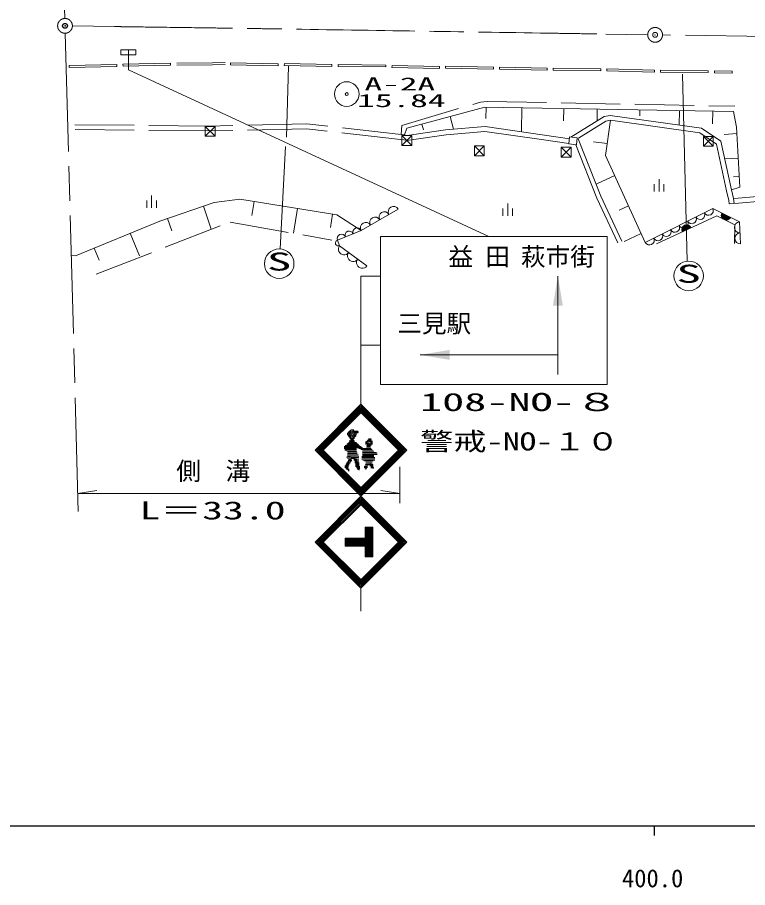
# Model space of a CAD drawing. Units: millimetres, scale not verified. Extents: x 40000 to 680000, y 20000 to 380000.
# Drawn here: x 403333 to 477490, y 198715 to 287032 of the extents above; entities that cross this region are included whole.
import ezdxf
from ezdxf.enums import TextEntityAlignment as Align

# ---------------------------------------------------------------- set-up
doc = ezdxf.new("R2010")
doc.units = ezdxf.units.MM
doc.header["$LTSCALE"] = 1000
doc.header["$PDMODE"] = 32
doc.header["$PDSIZE"] = 500
doc.linetypes.add('CHAIN', pattern=[18.5, 12, -1.5, 3.5, -1.5])
doc.linetypes.add('DASHED', pattern=[7.5, 6, -1.5])
for name, color, linetype, lineweight in [('M-BGD', 7, 'Continuous', 13), ('M-BMK', 2, 'CHAIN', 13), ('M-BMK-ROW', 30, 'Continuous', 13), ('M-BMK-SRVR', 94, 'Continuous', 13), ('M-STR-HTXT', 7, 'Continuous', 13), ('M-STR-STRC', 7, 'Continuous', 13), ('M-TTL-BAND', 7, 'Continuous', 25)]:
    doc.layers.add(name, color=color, linetype=linetype, lineweight=lineweight)
doc.layers.add('M-OTRS', color=6, linetype='Continuous')
doc.styles.add('ＭＳ ゴシック', font='')
doc.styles.get('ＭＳ ゴシック').set_extended_font_data('MS Gothic')

# ---------------------------------------------------------------- blocks, each defined once
blk = doc.blocks.new('filled_arrow')
at = {"color": 0, "linetype": 'Continuous', "lineweight": -2}
blk.add_solid([(7.5, 1.25), (0, 0), (7.5, -1.25)], dxfattribs=at)

msp = doc.modelspace()

# ---------------------------------------------------------------- linework, layer by layer
at = {"layer": 'M-BGD', "linetype": 'CHAIN'}
for p, q in [((407198, 321808), (408148, 286924)), ((408189, 285424), (409511, 236888))]:
    msp.add_line(p, q, dxfattribs=at)
at = {"layer": 'M-BGD'}
for p, q in [((408600, 282157), (413418, 282255)), ((408604, 281957), (408600, 282157)), ((413422, 282055), (408604, 281957)), ((413418, 282255), (413422, 282055)), ((414056, 282290), (418871, 282399)), ((414061, 282090), (414056, 282290)), ((418876, 282199), (414061, 282090)), ((418871, 282399), (418876, 282199)), ((419532, 282389), (423138, 282434)), ((419534, 282189), (423140, 282234)), ((423138, 282434), (424427, 282441)), ((423140, 282234), (424429, 282241)), ((424976, 282214), (424979, 282414)), ((429819, 282125), (424976, 282214)), ((424979, 282414), (429823, 282325)), ((429823, 282325), (429819, 282125)), ((430442, 282138), (430445, 282338)), ((435272, 282064), (430442, 282138)), ((430445, 282338), (435275, 282264)), ((430871, 282090), (430646, 274893)), ((435275, 282264), (435272, 282064)), ((435909, 282054), (435911, 282254)), ((440748, 281999), (435909, 282054)), ((435911, 282254), (440750, 282199)), ((440750, 282199), (440748, 281999)), ((441372, 281965), (441377, 282165)), ((446205, 281863), (441372, 281965)), ((441377, 282165), (446209, 282063)), ((446209, 282063), (446205, 281863)), ((446816, 281867), (446819, 282067)), ((451697, 281791), (446816, 281867)), ((446819, 282067), (451700, 281991)), ((451700, 281991), (451697, 281791)), ((452283, 281785), (452288, 281985)), ((457126, 281664), (452283, 281785)), ((452288, 281985), (457131, 281864)), ((457131, 281864), (457126, 281664)), ((457739, 281678), (457741, 281878)), ((457741, 281878), (462577, 281824)), ((462577, 281824), (462575, 281624)), ((463195, 281604), (463200, 281804)), ((463200, 281804), (468038, 281691)), ((462575, 281624), (457739, 281678)), ((468033, 281491), (463195, 281604)), ((468038, 281691), (468033, 281491)), ((468657, 281485), (468660, 281685)), ((473472, 281425), (468657, 281485)), ((468660, 281685), (473474, 281625)), ((473474, 281625), (473472, 281425)), ((474112, 281419), (474118, 281619)), ((475928, 281370), (474112, 281419)), ((474118, 281619), (475933, 281570)), ((475933, 281570), (475928, 281370)), ((442889, 275781), (450801, 277922)), ((450801, 277922), (476061, 277490)), ((450909, 276770), (450929, 277920)), ((454524, 275480), (454564, 277858)), ((458808, 276519), (458830, 277785)), ((462207, 276592), (462227, 277727)), ((466550, 277031), (466560, 277653)), ((470556, 276106), (470582, 277584)), ((473927, 276245), (473949, 277526)), ((476361, 275899), (476061, 277490)), ((447622, 275685), (447275, 276968)), ((459552, 274885), (462921, 276966)), ((460333, 274780), (463108, 276494)), ((462921, 276966), (463540, 277093)), ((463069, 273000), (463556, 276586)), ((463108, 276494), (463556, 276586)), ((472817, 275792), (463540, 277093)), ((472635, 275312), (463556, 276586)), ((442659, 275104), (442889, 275781)), ((442905, 275047), (446826, 275621)), ((444566, 275626), (444412, 276193)), ((446826, 275621), (450828, 275972)), ((450828, 275972), (456861, 275092)), ((474786, 274481), (472817, 275792)), ((476361, 275899), (476705, 269791)), ((442709, 275095), (442905, 275047)), ((442881, 274539), (446884, 275124)), ((446884, 275124), (450814, 275469)), ((450814, 275469), (456789, 274597)), ((456861, 275092), (459396, 274719)), ((459324, 274201), (459418, 274903)), ((459418, 274903), (460192, 274799)), ((460192, 274799), (460098, 274097)), ((460285, 274713), (462588, 268880)), ((474340, 274178), (472635, 275312)), ((475101, 275162), (476399, 275235)), ((442591, 274609), (442881, 274539)), ((456789, 274597), (459323, 274224)), ((460098, 274097), (459324, 274201)), ((460041, 274104), (462175, 268701)), ((461847, 274417), (463236, 274229)), ((475350, 269431), (474340, 274178)), ((475839, 269535), (474786, 274481)), ((467102, 264203), (463069, 273000)), ((475185, 272666), (476539, 272742)), ((462182, 270152), (463994, 270983)), ((468495, 270612), (468495, 269362)), ((476068, 270861), (476643, 270893)), ((467995, 270112), (467995, 269362)), ((468995, 269362), (468995, 270112)), ((476705, 269791), (475839, 269535)), ((416969, 268960), (416969, 267710)), ((423300, 268249), (425937, 268579)), ((425937, 268579), (435763, 266996)), ((462175, 268701), (464321, 264143)), ((462588, 268880), (464728, 264335)), ((476535, 268683), (476044, 268639)), ((476053, 268640), (476112, 268140)), ((416469, 268460), (416469, 267710)), ((417469, 267710), (417469, 268460)), ((417786, 266363), (423300, 268249)), ((423020, 265547), (422222, 267880)), ((427144, 266915), (427374, 268347)), ((431384, 265150), (431784, 267637)), ((452626, 267643), (452626, 266893)), ((453126, 268143), (453126, 266893)), ((453626, 266893), (453626, 267643)), ((464438, 267462), (465405, 267906)), ((467102, 264203), (473959, 267641)), ((473959, 267641), (476680, 266285)), ((475621, 268099), (475574, 268453)), ((476579, 268185), (475621, 268099)), ((435120, 265711), (435338, 267064)), ((435763, 266996), (438246, 265402)), ((442009, 267584), (438246, 265402)), ((474371, 266881), (468222, 264068)), ((476190, 265987), (474371, 266881)), ((409221, 262835), (417786, 266363)), ((419005, 265356), (418569, 266631)), ((476167, 264083), (476190, 265987)), ((476680, 266285), (476777, 264040)), ((415745, 262847), (414802, 265134)), ((438246, 265402), (435829, 264436)), ((464942, 264297), (466692, 265099)), ((435829, 264436), (436060, 263851)), ((411642, 262382), (411132, 263622)), ((436060, 263851), (438813, 261804)), ((408804, 262863), (409221, 262835))]:
    msp.add_line(p, q, dxfattribs=at)
at = {"layer": 'M-BGD', "linetype": 'DASHED'}
for p, q in [((442384, 276070), (450354, 278429)), ((450354, 278429), (451056, 278503)), ((451056, 278503), (476184, 278017)), ((422681, 276006), (408442, 276147)), ((422684, 275506), (408456, 275647)), ((432724, 276224), (422681, 276006)), ((432702, 275723), (422684, 275506)), ((442251, 274656), (432702, 275723)), ((442312, 275152), (432724, 276224)), ((442312, 275152), (442384, 276070)), ((442659, 275104), (442312, 275152)), ((442591, 274609), (442251, 274656)), ((475574, 268453), (475350, 269431)), ((476044, 268639), (475838, 269542)), ((478492, 268840), (476539, 268683)), ((478532, 268342), (476579, 268185)), ((411345, 260979), (424929, 266262)), ((424929, 266262), (435252, 264432))]:
    msp.add_line(p, q, dxfattribs=at)
at = {"layer": 'M-BGD'}
for centre, radius, start, end in [((441538, 267312), 544, 30.11886, 210.11886), ((473530, 267426), 479, 206.63629, 26.63629), ((439657, 266220), 544, 30.11886, 210.11886), ((440598, 266766), 544, 30.11886, 210.11886), ((471816, 266567), 479, 206.63629, 26.63629), ((472673, 266997), 479, 206.63629, 26.63629), ((475320, 266963), 500, 153.51816, 333.51816), ((475320, 266963), 500, 153.51816, 333.51816), ((475320, 266963), 450, 153.51816, 333.51816), ((475320, 266963), 400, 153.51816, 333.51816), ((475320, 266963), 350, 153.51816, 333.51816), ((475320, 266963), 300, 153.51816, 333.51816), ((475320, 266963), 250, 153.51816, 333.51816), ((475320, 266963), 200, 153.51816, 333.51816), ((475320, 266963), 150, 153.51816, 333.51816), ((475320, 266963), 100, 153.51816, 333.51816), ((475320, 266963), 50, 153.51816, 333.51816), ((438717, 265675), 544, 30.11886, 210.11886), ((470102, 265707), 479, 206.63629, 26.63629), ((470959, 266137), 479, 206.63629, 26.63629), ((471297, 265475), 500, 24.58076, 204.58076), ((471297, 265475), 500, 24.58076, 204.58076), ((471297, 265475), 450, 24.58076, 204.58076), ((471297, 265475), 400, 24.58076, 204.58076), ((476705, 265724), 562, 92.47389, 272.47389), ((436232, 264597), 434, 21.77196, 201.77196), ((437038, 264919), 434, 21.77196, 201.77196), ((437843, 265241), 434, 21.77196, 201.77196), ((468388, 264847), 479, 206.63629, 26.63629), ((469245, 265277), 479, 206.63629, 26.63629), ((471297, 265475), 350, 24.58076, 204.58076), ((471297, 265475), 300, 24.58076, 204.58076), ((471297, 265475), 250, 24.58076, 204.58076), ((471297, 265475), 200, 24.58076, 204.58076), ((471297, 265475), 150, 24.58076, 204.58076), ((471297, 265475), 100, 24.58076, 204.58076), ((471297, 265475), 50, 24.58076, 204.58076), ((476753, 264602), 562, 92.47389, 272.47389), ((435945, 264144), 314, 111.50569, 291.50569), ((467531, 264417), 479, 206.63629, 26.63629), ((436519, 263510), 572, 143.36352, 323.36352), ((437436, 262828), 572, 143.36352, 323.36352), ((438354, 262145), 572, 143.36352, 323.36352)]:
    msp.add_arc(centre, radius, start, end, dxfattribs=at)
at = {"layer": 'M-BMK'}
for p, q in [((413182, 286102), (408919, 286163)), ((463099, 285341), (467349, 285274)), ((483172, 285023), (468849, 285251))]:
    msp.add_line(p, q, dxfattribs=at)
for centre in [(408169, 286174), (468099, 285262)]:
    msp.add_circle(centre, 750, dxfattribs=at)
msp.add_open_spline([(413182, 286102), (413367, 286100), (413553, 286097), (413739, 286094), (413924, 286092), (414110, 286089), (414296, 286087), (414481, 286084), (414667, 286081), (414853, 286079), (415967, 286063), (417081, 286048), (418195, 286032), (419866, 286009), (421537, 285985), (423208, 285961), (423928, 285951), (424648, 285940), (425369, 285930), (426089, 285919), (426810, 285908), (427530, 285898), (428250, 285887), (428971, 285876), (429691, 285865), (434180, 285797), (438668, 285726), (443157, 285655), (447589, 285585), (452020, 285516), (456452, 285446), (457191, 285435), (457929, 285423), (458668, 285411), (459406, 285400), (460145, 285388), (460884, 285376), (461622, 285365), (462361, 285353), (463099, 285341)], degree=3, knots=[0, 0, 0, 0, 1, 1, 1, 2, 2, 2, 3, 3, 3, 4, 4, 4, 5, 5, 5, 6, 6, 6, 7, 7, 7, 8, 8, 8, 9, 9, 9, 10, 10, 10, 11, 11, 11, 12, 12, 12, 13, 13, 13, 13], dxfattribs=at)
for p in [(408169, 286174), (468099, 285262)]:
    msp.add_point(p, dxfattribs=at)
at = {"layer": 'M-BMK-ROW'}
for p, q in [((423410, 275972), (422410, 275972)), ((422410, 275972), (422410, 274972)), ((423410, 275972), (422410, 274972)), ((422410, 275972), (423410, 274972)), ((423410, 274972), (423410, 275972)), ((422410, 274972), (423410, 274972)), ((443381, 275039), (442381, 275039)), ((442381, 275039), (442381, 274039)), ((443381, 275039), (442381, 274039)), ((442381, 275039), (443381, 274039)), ((443381, 274039), (443381, 275039)), ((473998, 274958), (472998, 274958)), ((472998, 274958), (472998, 273958)), ((473998, 274958), (472998, 273958)), ((472998, 274958), (473998, 273958)), ((473998, 273958), (473998, 274958)), ((442381, 274039), (443381, 274039)), ((450738, 273994), (449738, 273994)), ((449738, 273994), (449738, 272994)), ((450738, 273994), (449738, 272994)), ((449738, 273994), (450738, 272994)), ((450738, 272994), (450738, 273994)), ((459568, 273856), (458568, 273856)), ((458568, 273856), (458568, 272856)), ((459568, 273856), (458568, 272856)), ((458568, 273856), (459568, 272856)), ((459568, 272856), (459568, 273856)), ((472998, 273958), (473998, 273958)), ((449738, 272994), (450738, 272994)), ((458568, 272856), (459568, 272856))]:
    msp.add_line(p, q, dxfattribs=at)
at = {"layer": 'M-BMK-SRVR'}
for radius in [1250, 150]:
    msp.add_circle((436781, 279253), radius, dxfattribs=at)
at = {"layer": 'M-OTRS'}
msp.add_point((408169, 286174), dxfattribs=at)
at = {"layer": 'M-STR-HTXT'}
for p, q in [((470883, 281280), (471359, 262290)), ((430577, 273918), (430034, 263531)), ((442174, 241403), (442174, 237738)), ((409462, 238711), (411394, 239033)), ((442174, 238711), (409462, 238711)), ((442174, 238711), (440242, 239033))]:
    msp.add_line(p, q, dxfattribs=at)
for centre in [(429923, 262035), (471510, 260798)]:
    msp.add_circle(centre, 1500, dxfattribs=at)
at = {"layer": 'M-STR-STRC'}
for p, q in [((413851, 283728), (413851, 283228)), ((413851, 283728), (415351, 283728)), ((414601, 283728), (414601, 281728)), ((415351, 283728), (415351, 283228)), ((413851, 283228), (415351, 283228)), ((414601, 281728), (451224, 264782)), ((440224, 264782), (440224, 249782)), ((440224, 264782), (463224, 264782)), ((463224, 264782), (463224, 249782)), ((440224, 260782), (438224, 260782)), ((438224, 260782), (438224, 247782)), ((458224, 250782), (458224, 260782)), ((438224, 253782), (440224, 253782)), ((458224, 252782), (444224, 252782)), ((440224, 249782), (463224, 249782)), ((438224, 247782), (433557, 243115)), ((438224, 247640), (433698, 243115)), ((438224, 247499), (433840, 243115)), ((438224, 247357), (433981, 243115)), ((438224, 247782), (442890, 243115)), ((438224, 247640), (442749, 243115)), ((438224, 247499), (442608, 243115)), ((438224, 247357), (442466, 243115)), ((438294, 247287), (434052, 243044)), ((438365, 247216), (434122, 242973)), ((438436, 247145), (434193, 242903)), ((438011, 247145), (442254, 242903)), ((438082, 247216), (442325, 242973)), ((438153, 247287), (442395, 243044)), ((436859, 244869), (436859, 244620)), ((437191, 245190), (437512, 245190)), ((437522, 244859), (437957, 244859)), ((437533, 245045), (437957, 245045)), ((437616, 244952), (437978, 244952)), ((436859, 243792), (437854, 243792)), ((436953, 243895), (437771, 243895)), ((437035, 244051), (437564, 244051)), ((437056, 243978), (437564, 243978)), ((437108, 244310), (437574, 244310)), ((437149, 244123), (437491, 244123)), ((437160, 244196), (437471, 244206)), ((438734, 243999), (438734, 243698)), ((438921, 244165), (439304, 244165)), ((438993, 244247), (439263, 244247)), ((439356, 244071), (439356, 243698)), ((433557, 243115), (438224, 238448)), ((433698, 243115), (438224, 238589)), ((433840, 243115), (438224, 238731)), ((433981, 243115), (438224, 238872)), ((434052, 243185), (438294, 238943)), ((434122, 243256), (438365, 239014)), ((434193, 243327), (438436, 239084)), ((436517, 243388), (438361, 243398)), ((436517, 243294), (437771, 243294)), ((436528, 243491), (438258, 243491)), ((436600, 243201), (437771, 243201)), ((436600, 243098), (437761, 243098)), ((436621, 243574), (438092, 243574)), ((436787, 243730), (437926, 243730)), ((436797, 243647), (438020, 243647)), ((436797, 243025), (437781, 242984)), ((436880, 242901), (437854, 242901)), ((437854, 243357), (438382, 243357)), ((442254, 243327), (438011, 239084)), ((438020, 243294), (439273, 243294)), ((442325, 243256), (438082, 239014)), ((442395, 243185), (438153, 238943)), ((438196, 243170), (439377, 243170)), ((442466, 243115), (438224, 238872)), ((442890, 243115), (438224, 238448)), ((442749, 243115), (438224, 238589)), ((442608, 243115), (438224, 238731)), ((438382, 242942), (439532, 242942)), ((438382, 242859), (439791, 242890)), ((438392, 243056), (439459, 243067)), ((438786, 243626), (439283, 243626)), ((438797, 243408), (439190, 243408)), ((438807, 243522), (439191, 243522)), ((436756, 242404), (437149, 242414)), ((436859, 242787), (437843, 242787)), ((436859, 242683), (437926, 242714)), ((436859, 242569), (437926, 242600)), ((436859, 242466), (438020, 242486)), ((436859, 242259), (437978, 242352)), ((436870, 242352), (438009, 242393)), ((436963, 242176), (437004, 241596)), ((437056, 242186), (437098, 241761)), ((437160, 242186), (437170, 241906)), ((437222, 242259), (437678, 242248)), ((437243, 242227), (437253, 242010)), ((437564, 242372), (437543, 242072)), ((437647, 242227), (437636, 241782)), ((437719, 242238), (437802, 241274)), ((437812, 242259), (437864, 241181)), ((437926, 242269), (437957, 241098)), ((438299, 242455), (439542, 242476)), ((438299, 242352), (439625, 242372)), ((438299, 242238), (439636, 242248)), ((438299, 242176), (439625, 242145)), ((438372, 242673), (439884, 242683)), ((438382, 242569), (439542, 242580)), ((438392, 242776), (439874, 242797)), ((438403, 242082), (439636, 242093)), ((438589, 242010), (439459, 242020)), ((436631, 241544), (436631, 241326)), ((436714, 241720), (436714, 241181)), ((436787, 241865), (436787, 241160)), ((436880, 241979), (436890, 241078)), ((436911, 241658), (436901, 241088)), ((436984, 241202), (436973, 240974)), ((437004, 241212), (437004, 240964)), ((437709, 241834), (437698, 241430)), ((438009, 241865), (438030, 241088)), ((438092, 241471), (438082, 241212)), ((438569, 241471), (438579, 241305)), ((438641, 241606), (439459, 241606)), ((438651, 241523), (438662, 241254)), ((438714, 241150), (438724, 241513)), ((438724, 241668), (439439, 241699)), ((438734, 241896), (439366, 241906)), ((438734, 241772), (439377, 241792)), ((438786, 241233), (438776, 241502)), ((438859, 241305), (438848, 241564)), ((439149, 241492), (439149, 241730)), ((439252, 241368), (439242, 241668)), ((439242, 241326), (439542, 241326)), ((439314, 241357), (439335, 241658)), ((439418, 241243), (439418, 241554)), ((439449, 241233), (439439, 241554)), ((433557, 233781), (438224, 238448)), ((433698, 233781), (438224, 238306)), ((433840, 233781), (438224, 238165)), ((433981, 233781), (438224, 238024)), ((434052, 233710), (438294, 237953)), ((434122, 233640), (438365, 237882)), ((434193, 233569), (438436, 237811)), ((438011, 237811), (442254, 233569)), ((438082, 237882), (442325, 233640)), ((438153, 237953), (442395, 233710)), ((438224, 238448), (442890, 233781)), ((438224, 238306), (442749, 233781)), ((438224, 238165), (442608, 233781)), ((438224, 238024), (442466, 233781)), ((438646, 235281), (438646, 232281)), ((438646, 235281), (439446, 235281)), ((438746, 235281), (438746, 232281)), ((438846, 235281), (438846, 232281)), ((438946, 235281), (438946, 232281)), ((439046, 235281), (439046, 232281)), ((439146, 235281), (439146, 232281)), ((439246, 235281), (439246, 232281)), ((439346, 235281), (439346, 232281)), ((439446, 235281), (439446, 232281)), ((436625, 234181), (436625, 233381)), ((436625, 234181), (438646, 234181)), ((436625, 234081), (438646, 234081)), ((433557, 233781), (438224, 229114)), ((433698, 233781), (438224, 229255)), ((433840, 233781), (438224, 229397)), ((433981, 233781), (438224, 229538)), ((434052, 233852), (438294, 229609)), ((434122, 233922), (438365, 229680)), ((434193, 233993), (438436, 229750)), ((436625, 233981), (438646, 233981)), ((436625, 233881), (438646, 233881)), ((436625, 233781), (438646, 233781)), ((436625, 233681), (438646, 233681)), ((436625, 233581), (438646, 233581)), ((436625, 233481), (438646, 233481)), ((436625, 233381), (438646, 233381)), ((438011, 229750), (442254, 233993)), ((438082, 229680), (442325, 233922)), ((438153, 229609), (442395, 233852)), ((438224, 229114), (442890, 233781)), ((438224, 229255), (442749, 233781)), ((438224, 229397), (442608, 233781)), ((438224, 229538), (442466, 233781)), ((438646, 232281), (439446, 232281)), ((438224, 229114), (438224, 226782))]:
    msp.add_line(p, q, dxfattribs=at)
for centre, radius in [((437326, 244734), 400), ((437326, 244734), 400), ((437326, 244734), 400), ((437326, 244734), 300), ((437326, 244734), 200), ((437326, 244734), 100), ((439055, 243895), 250), ((439055, 243895), 250), ((439055, 243895), 200), ((439055, 243895), 100)]:
    msp.add_circle(centre, radius, dxfattribs=at)
at = {"layer": 'M-TTL-BAND'}
for p, q in [((40000, 205000), (579000, 205000)), ((468000, 205000), (468000, 204000))]:
    msp.add_line(p, q, dxfattribs=at)

# ---------------------------------------------------------------- block references
at = {"layer": 'M-STR-STRC', "xscale": 400, "yscale": 400, "rotation": 270}
msp.add_blockref('filled_arrow', (458224, 260782), dxfattribs=at)
at = {"layer": 'M-STR-STRC', "xscale": 400, "yscale": 400}
msp.add_blockref('filled_arrow', (444224, 252782), dxfattribs=at)

# ---------------------------------------------------------------- texts
at = {"layer": 'M-BMK-SRVR', "style": 'ＭＳ ゴシック', "width": 2}
for s, p in [('A-2A', (438578, 279218)), ('15.84', (437838, 277533))]:
    msp.add_text(s, height=1320, dxfattribs=at).set_placement(p, align=Align.BOTTOM_LEFT)
at = {"layer": 'M-STR-HTXT', "style": 'ＭＳ ゴシック'}
for s, width, p in [('S', 2, (428673, 260785)), ('S', 2, (470260, 259548)), ('L＝33.0', 1.7, (415724, 235532))]:
    msp.add_text(s, height=1833, dxfattribs=dict(at, width=width)).set_placement(p, align=Align.BOTTOM_LEFT)
msp.add_text('側\u3000溝', height=1833, dxfattribs=at).set_placement((419474, 239532), align=Align.BOTTOM_LEFT)
at = {"layer": 'M-STR-STRC', "style": 'ＭＳ ゴシック'}
for s, p in [('益 田', (450229, 261282)), ('萩市街', (458224, 261282)), ('三見駅', (445668, 254501))]:
    msp.add_text(s, height=1833, dxfattribs=at).set_placement(p, align=Align.BOTTOM_CENTER)
for s, width, p in [('108-NO-８', 1.8, (444224, 246532)), ('警戒-NO-１０', 1.35, (444224, 242532))]:
    msp.add_text(s, height=1833, dxfattribs=dict(at, width=width)).set_placement(p, align=Align.BOTTOM_LEFT)
at = {"layer": 'M-TTL-BAND', "style": 'ＭＳ ゴシック'}
msp.add_text('400.0', height=1833, dxfattribs=at).set_placement((467844, 198195), align=Align.BOTTOM_CENTER)

doc.saveas('drawing.dxf')
